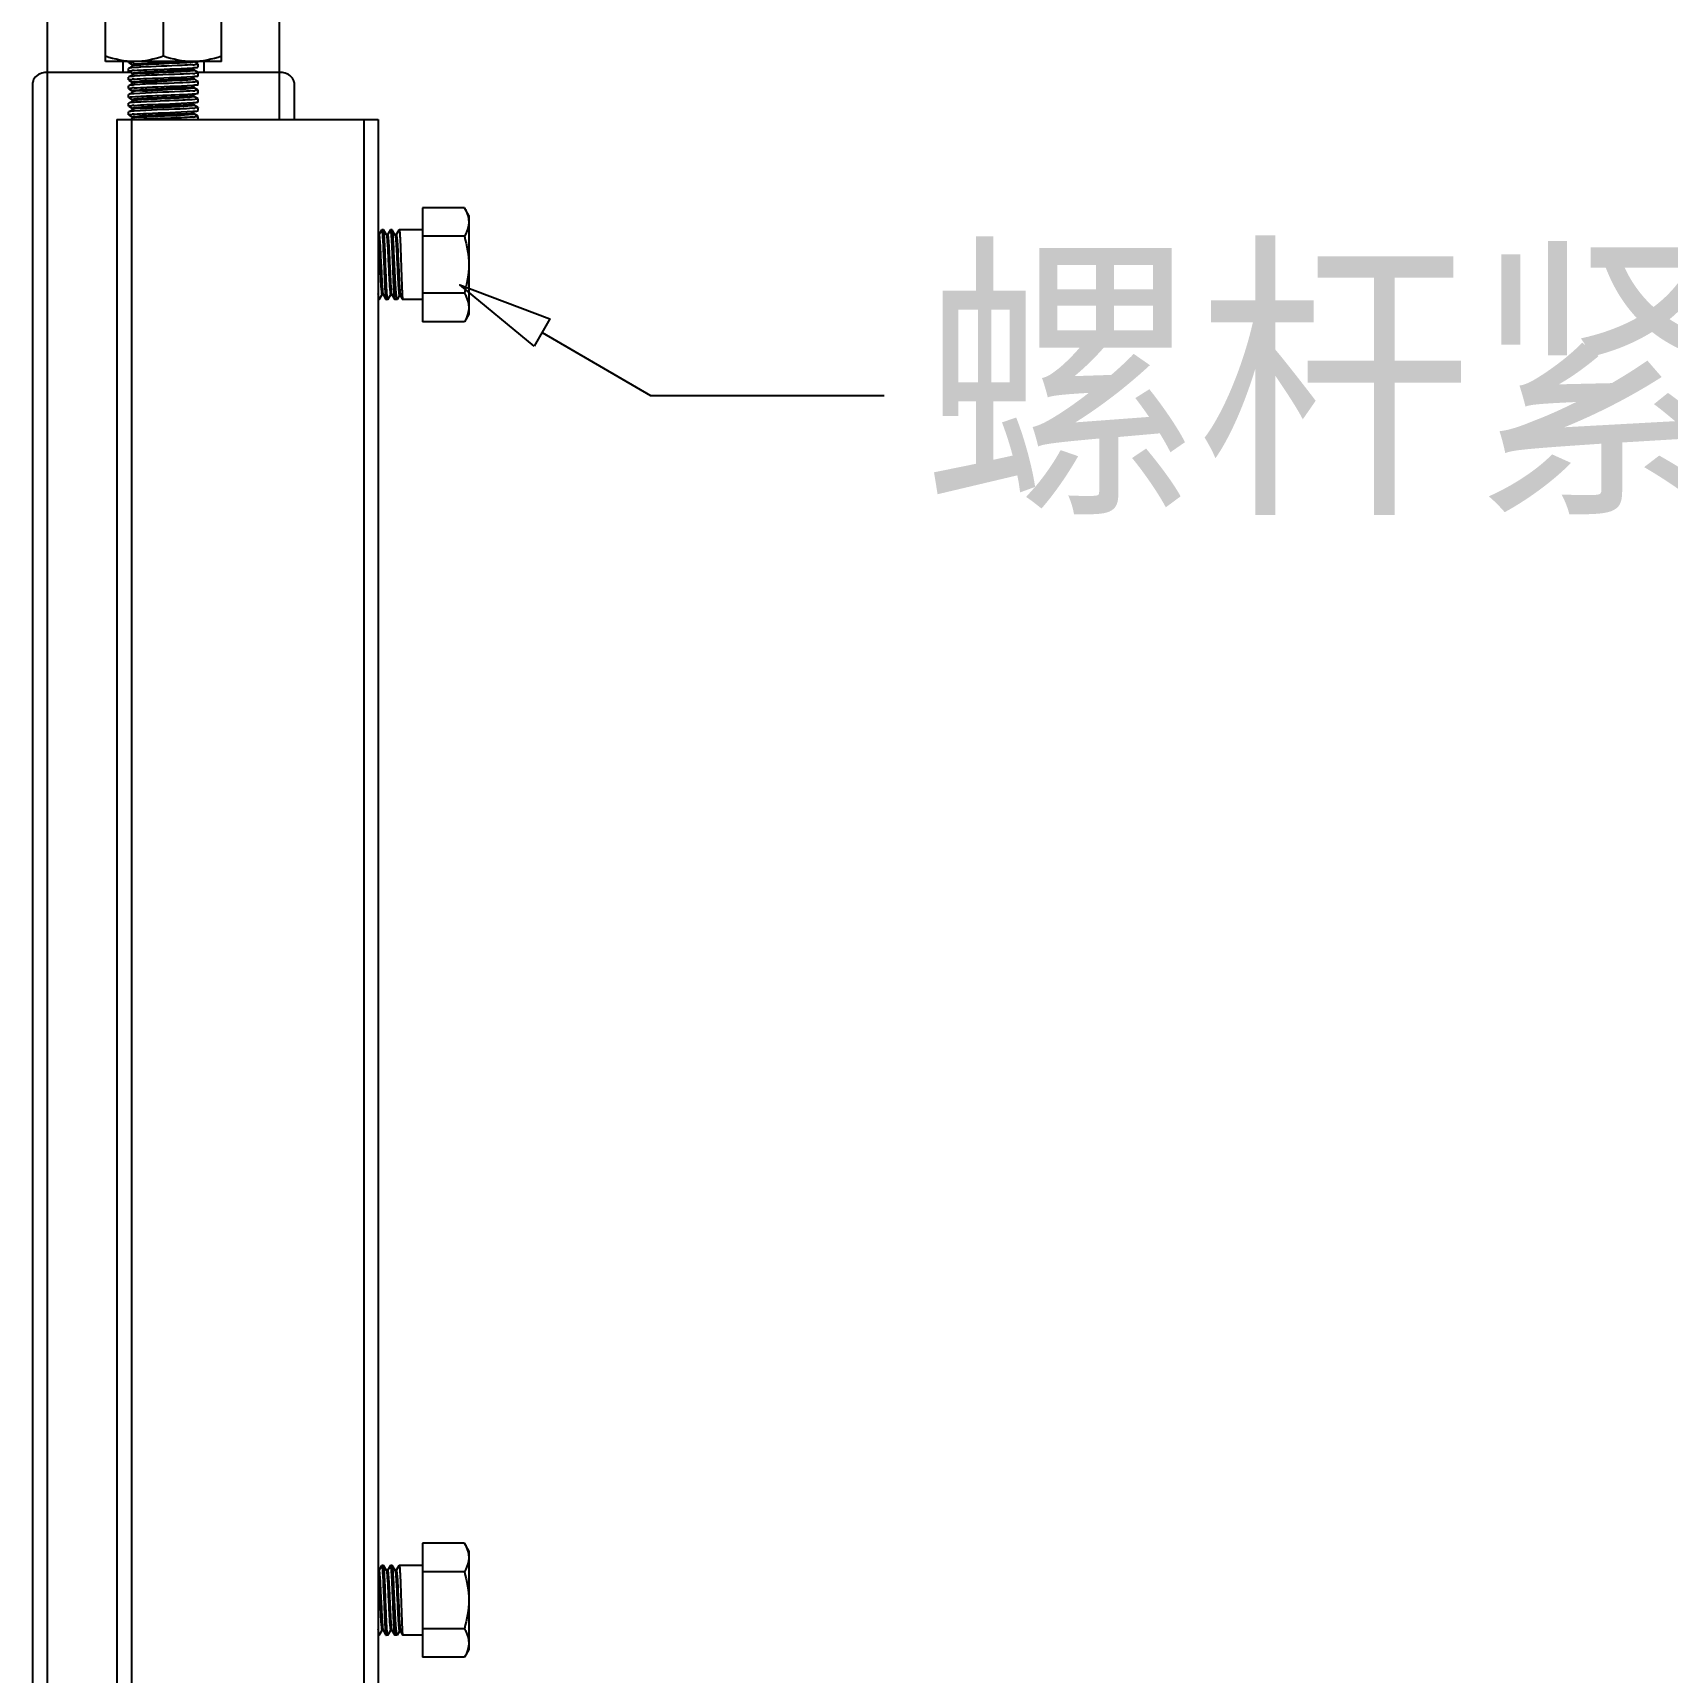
# Model space of a CAD drawing. Extents: x 185245 to 1992634, y -19957 to 755165.
# Drawn here: x 1876380 to 1877661, y 582728 to 584013 of the extents above; entities that cross this region are included whole.
import ezdxf

# ---------------------------------------------------------------- set-up
doc = ezdxf.new("R2010")
doc.units = 0
doc.header["$LTSCALE"] = 1000
doc.header["$MEASUREMENT"] = 0
doc.layers.add('02___PRT_ALL_AXES', color=7, linetype='Continuous')
doc.styles.add('_TEL_DIM', font='SIMPLEX', dxfattribs={"width": 0.8, "height": 3.5, "bigfont": 'HZTXT'})

msp = doc.modelspace()

# ---------------------------------------------------------------- linework, layer by layer
at = {"color": 7, "linetype": 'Continuous'}
for p, q in [((1876391.2, 582435.8), (1876391.2, 584065.9)), ((1876379.8, 582435.8), (1876379.8, 583974.3)), ((1876445.8, 583945.3), (1876445.8, 582670.3)), ((1876457.2, 583945.3), (1876457.2, 582670.3)), ((1876639.3, 583945.3), (1876639.3, 582670.3)), ((1876650.7, 583945.3), (1876650.7, 582670.3)), ((1876685.3, 583876.1), (1876685.3, 583786.7)), ((1876651.1, 583854.8), (1876650.7, 583854.8)), ((1876653.3, 583858.7), (1876651.1, 583854.8)), ((1876653.3, 583858.7), (1876653.4, 583858.7)), ((1876654.8, 583858.7), (1876653.4, 583858.7)), ((1876657.1, 583854.8), (1876654.8, 583858.7)), ((1876654.8, 583858.7), (1876654.8, 583858.7)), ((1876657.1, 583854.7), (1876657.1, 583854.8)), ((1876657.9, 583854.8), (1876657.1, 583854.8)), ((1876657.1, 583854.7), (1876657.2, 583854.6)), ((1876660.2, 583858.7), (1876657.9, 583854.8)), ((1876660.2, 583858.7), (1876660.2, 583858.7)), ((1876661.6, 583858.7), (1876660.2, 583858.7)), ((1876661.7, 583858.7), (1876661.6, 583858.7)), ((1876664, 583854.7), (1876661.7, 583858.7)), ((1876663.9, 583854.8), (1876664.8, 583854.8)), ((1876664, 583854.7), (1876664, 583854.6)), ((1876667, 583858.7), (1876664.7, 583854.8)), ((1876664.8, 583854.8), (1876667.1, 583858.7)), ((1876667, 583858.7), (1876667.1, 583858.7)), ((1876685.3, 583858.7), (1876667.1, 583858.7)), ((1876651.3, 583804.1), (1876650.7, 583804.1)), ((1876651.4, 583804.2), (1876651.3, 583804.1)), ((1876651.4, 583804.2), (1876653.7, 583808)), ((1876653.6, 583808), (1876654.5, 583808)), ((1876654.4, 583808.2), (1876654.4, 583808.1)), ((1876654.4, 583808.1), (1876654.5, 583808)), ((1876654.5, 583808), (1876656.7, 583804.2)), ((1876656.7, 583804.2), (1876656.8, 583804.1)), ((1876658.2, 583804.1), (1876656.8, 583804.1)), ((1876658.3, 583804.2), (1876658.2, 583804.1)), ((1876658.3, 583804.2), (1876660.5, 583808)), ((1876660.5, 583808), (1876661.3, 583808)), ((1876661.2, 583808.2), (1876661.3, 583808.1)), ((1876661.3, 583808.1), (1876661.3, 583808)), ((1876661.3, 583808), (1876663.6, 583804.2)), ((1876663.6, 583804.2), (1876663.6, 583804.1)), ((1876665.6, 583804.1), (1876663.6, 583804.1)), ((1876665.7, 583804.2), (1876665.6, 583804.1)), ((1876665.7, 583804.2), (1876667.3, 583807)), ((1876667.3, 583807), (1876668.2, 583807)), ((1876668.1, 583807.1), (1876669.9, 583804.1)), ((1876669.9, 583804.1), (1876669.9, 583804.1)), ((1876685.3, 583804.1), (1876669.9, 583804.1)), ((1876685.3, 582828.9), (1876685.3, 582739.5)), ((1876651.1, 582807.5), (1876650.7, 582807.5)), ((1876653.3, 582811.4), (1876651.1, 582807.6)), ((1876653.3, 582811.4), (1876653.4, 582811.5)), ((1876654.8, 582811.5), (1876653.4, 582811.5)), ((1876654.8, 582811.4), (1876654.8, 582811.5)), ((1876657.1, 582807.5), (1876654.8, 582811.4)), ((1876657.1, 582807.5), (1876657.1, 582807.5)), ((1876657.9, 582807.5), (1876657.1, 582807.5)), ((1876657.1, 582807.5), (1876657.2, 582807.4)), ((1876660.2, 582811.4), (1876657.9, 582807.6)), ((1876660.2, 582811.4), (1876660.2, 582811.5)), ((1876661.6, 582811.5), (1876660.2, 582811.5)), ((1876661.7, 582811.4), (1876661.6, 582811.5)), ((1876664, 582807.5), (1876661.7, 582811.4)), ((1876663.9, 582807.5), (1876664.8, 582807.5)), ((1876664, 582807.5), (1876664, 582807.3)), ((1876667, 582811.4), (1876664.7, 582807.6)), ((1876664.8, 582807.5), (1876667.1, 582811.5)), ((1876667, 582811.4), (1876667.1, 582811.5)), ((1876685.3, 582811.5), (1876667.1, 582811.5)), ((1876651.3, 582756.8), (1876650.7, 582756.8)), ((1876651.4, 582756.9), (1876651.3, 582756.8)), ((1876651.4, 582756.9), (1876653.7, 582760.8)), ((1876653.6, 582760.8), (1876654.5, 582760.8)), ((1876654.4, 582761), (1876654.4, 582760.9)), ((1876654.4, 582760.9), (1876654.5, 582760.8)), ((1876654.5, 582760.8), (1876656.7, 582756.9)), ((1876656.7, 582756.9), (1876656.8, 582756.8)), ((1876658.2, 582756.8), (1876656.8, 582756.8)), ((1876658.3, 582756.9), (1876658.2, 582756.8)), ((1876658.3, 582756.9), (1876660.5, 582760.8)), ((1876660.5, 582760.8), (1876661.3, 582760.8)), ((1876661.2, 582760.9), (1876661.3, 582760.9)), ((1876661.3, 582760.9), (1876661.3, 582760.8)), ((1876661.3, 582760.8), (1876663.6, 582756.9)), ((1876663.6, 582756.9), (1876663.6, 582756.8)), ((1876665.6, 582756.8), (1876663.6, 582756.8)), ((1876665.7, 582757), (1876665.6, 582756.8)), ((1876665.7, 582757), (1876667.3, 582759.8)), ((1876667.3, 582759.8), (1876668.2, 582759.8)), ((1876668.1, 582759.9), (1876669.9, 582756.9)), ((1876669.9, 582756.9), (1876669.9, 582756.8)), ((1876685.3, 582756.8), (1876669.9, 582756.8))]:
    msp.add_line(p, q, dxfattribs=at)
at = {"color": 0, "linetype": 'Continuous'}
for p, q in [((1876573.3, 583945.3), (1876573.3, 584065.9)), ((1876450.4, 583990.8), (1876450.4, 583982.3)), ((1876454.9, 583990), (1876454.9, 583990.8)), ((1876455, 583985.5), (1876454.9, 583985.4)), ((1876454.9, 583983.1), (1876454.9, 583985.4)), ((1876455, 583989.9), (1876458.1, 583988.1)), ((1876455.5, 583990.2), (1876457.4, 583990.4)), ((1876458.1, 583987.3), (1876455.6, 583985.8)), ((1876456, 583983.4), (1876457.6, 583983.6)), ((1876457.4, 583990.4), (1876459.4, 583990.6)), ((1876460.4, 583986.1), (1876457.4, 583985.9)), ((1876458.1, 583988.1), (1876458.1, 583987.2)), ((1876458.3, 583987.4), (1876458.1, 583987.3)), ((1876509.5, 583988.9), (1876506.3, 583990.7)), ((1876509.5, 583982.1), (1876506.3, 583983.9)), ((1876506.4, 583983.8), (1876506.4, 583984.7)), ((1876508.5, 583988.5), (1876506.9, 583988.3)), ((1876509.5, 583986.5), (1876509.6, 583986.5)), ((1876509.6, 583986.5), (1876509.6, 583988.8)), ((1876514.1, 583982.3), (1876514.1, 583990.8)), ((1876456.2, 583982.3), (1876391.2, 583982.3)), ((1876455, 583978.7), (1876454.9, 583978.6)), ((1876454.9, 583976.3), (1876454.9, 583978.6)), ((1876455, 583971.8), (1876454.9, 583971.7)), ((1876454.9, 583969.5), (1876454.9, 583971.7)), ((1876455, 583983.1), (1876458.1, 583981.2)), ((1876455, 583976.2), (1876458.1, 583974.4)), ((1876458.1, 583980.5), (1876455.6, 583979)), ((1876458.1, 583973.7), (1876455.6, 583972.2)), ((1876456, 583976.6), (1876457.6, 583976.8)), ((1876458.1, 583981.3), (1876458.1, 583980.4)), ((1876458.2, 583980.5), (1876458.1, 583980.5)), ((1876458.1, 583974.5), (1876458.1, 583973.6)), ((1876458.2, 583973.7), (1876458.1, 583973.7)), ((1876506.9, 583974.7), (1876505.1, 583974.5)), ((1876506.3, 583977.8), (1876505.9, 583977.7)), ((1876506.3, 583971), (1876506.1, 583970.9)), ((1876509.5, 583975.2), (1876506.3, 583977.1)), ((1876506.4, 583977), (1876506.4, 583977.9)), ((1876506.4, 583970.2), (1876506.4, 583971.1)), ((1876508.5, 583981.7), (1876506.9, 583981.5)), ((1876508.4, 583974.9), (1876506.9, 583974.7)), ((1876509.5, 583979.6), (1876509.6, 583979.7)), ((1876509.5, 583972.8), (1876509.6, 583972.9)), ((1876573.3, 583982.3), (1876509.6, 583982.3)), ((1876509.6, 583979.7), (1876509.6, 583982)), ((1876509.6, 583972.9), (1876509.6, 583975.2)), ((1876584.7, 583974.3), (1876584.7, 583945.3)), ((1876455, 583965), (1876454.9, 583964.9)), ((1876454.9, 583962.6), (1876454.9, 583964.9)), ((1876455, 583958.2), (1876454.9, 583958.1)), ((1876454.9, 583955.8), (1876454.9, 583958.1)), ((1876455, 583969.4), (1876458.1, 583967.6)), ((1876455, 583962.6), (1876458.1, 583960.7)), ((1876458.1, 583966.8), (1876455.6, 583965.3)), ((1876458.1, 583960), (1876455.6, 583958.5)), ((1876456, 583969.8), (1876457.6, 583970)), ((1876457.8, 583963.1), (1876460.3, 583963.3)), ((1876458.1, 583967.7), (1876458.1, 583966.7)), ((1876458.2, 583966.9), (1876458.1, 583966.8)), ((1876458.1, 583960.8), (1876458.1, 583959.9)), ((1876506.9, 583961), (1876504.7, 583960.8)), ((1876506.3, 583964.2), (1876506.2, 583964.1)), ((1876509.5, 583968.4), (1876506.3, 583970.2)), ((1876509.5, 583961.6), (1876506.3, 583963.4)), ((1876506.4, 583963.3), (1876506.4, 583964.2)), ((1876508.5, 583968), (1876506.9, 583967.8)), ((1876508.3, 583961.2), (1876506.9, 583961)), ((1876509.5, 583966), (1876509.6, 583966.1)), ((1876509.5, 583959.2), (1876509.6, 583959.2)), ((1876509.6, 583966.1), (1876509.6, 583968.3)), ((1876509.6, 583959.2), (1876509.6, 583961.5)), ((1876445.8, 583945.3), (1876650.7, 583945.3)), ((1876454.9, 583949), (1876454.9, 583951.3)), ((1876455, 583951.3), (1876454.9, 583951.3)), ((1876455, 583955.7), (1876458.1, 583953.9)), ((1876455, 583948.9), (1876458.1, 583947.1)), ((1876458.1, 583953.2), (1876455.6, 583951.7)), ((1876456, 583956.1), (1876457.6, 583956.3)), ((1876456, 583949.3), (1876457.6, 583949.5)), ((1876458.1, 583946.3), (1876456.3, 583945.3)), ((1876458.1, 583954), (1876458.1, 583953.1)), ((1876458.3, 583953.2), (1876458.1, 583953.2)), ((1876458.1, 583947.2), (1876458.1, 583946.3)), ((1876458.3, 583946.4), (1876458.1, 583946.3)), ((1876509.5, 583954.7), (1876506.3, 583956.6)), ((1876509.5, 583947.9), (1876506.3, 583949.8)), ((1876506.4, 583956.5), (1876506.4, 583957.4)), ((1876506.4, 583949.7), (1876506.4, 583950.6)), ((1876508.5, 583954.4), (1876506.9, 583954.2)), ((1876508.5, 583947.5), (1876506.9, 583947.4)), ((1876509.5, 583952.3), (1876509.6, 583952.4)), ((1876509.5, 583945.5), (1876509.6, 583945.6)), ((1876509.6, 583952.4), (1876509.6, 583954.7)), ((1876509.6, 583945.6), (1876509.6, 583947.8))]:
    msp.add_line(p, q, dxfattribs=at)
at = {"color": 4}
msp.add_lwpolyline([(1876772.9, 583767.6), (1876714.6, 583815.6), (1876785.3, 583789)], close=True, dxfattribs=at)
msp.add_lwpolyline([(1876779.1, 583778.3), (1876864.3, 583729)], dxfattribs=at)
at = {"color": 4, "extrusion": (0, 1, 0), "elevation": 583729}
msp.add_lwpolyline([(-1876864.3, 0), (-1877047.5, 0)], dxfattribs=at)
at = {"color": 0, "linetype": 'Continuous'}
for centre, radius, start, end in [((1876465.8, 583893), 91, 94.168, 95.1881), ((1876458.8, 583985.9), 1.53, 107.7713, 109.3396), ((1876471, 583830.9), 160.2, 93.7721, 94.1476), ((1876476.5, 583746.1), 245.1, 93.2816, 93.7599), ((1876479.9, 583685.5), 301.2, 92.9521, 93.7173), ((1876498.6, 584079.3), 91.3, 274.1579, 275.1879), ((1876465.8, 583886.6), 90.6, 94.175, 95.1922), ((1876458.6, 583979.5), 1.11, 109.8671, 111.7181), ((1876498.7, 584071.8), 90.7, 274.1743, 275.1892), ((1876465.8, 583879.4), 91, 94.1682, 95.1877), ((1876498.7, 584057.7), 90.2, 274.1908, 275.1887), ((1876466, 583863.5), 93.2, 94.0959, 95.1914), ((1876465.8, 583859.2), 90.6, 94.1774, 95.1889), ((1876458.9, 583944.5), 1.98, 106.3059, 107.6532), ((1876498.6, 584045.2), 91.3, 274.1512, 275.1927), ((1876498.7, 584037.8), 90.8, 274.1714, 275.1881)]:
    msp.add_arc(centre, radius, start, end, dxfattribs=at)
for points, knots in [([(1876454.9, 583990), (1876454.9, 583990), (1876455.2, 583990.1), (1876455.4, 583990.2), (1876455.5, 583990.2)], [0, 0, 0, 0, 0.287904, 1, 1, 1, 1]), ([(1876454.9, 583983.1), (1876454.9, 583983.2), (1876455.5, 583983.3), (1876455.7, 583983.4), (1876456, 583983.4)], [0, 0, 0, 0, 0.27467, 1, 1, 1, 1]), ([(1876457.4, 583985.9), (1876456.9, 583985.8), (1876456.1, 583985.7), (1876455.2, 583985.6), (1876455, 583985.5)], [0, 0, 0, 0, 0.67259, 1, 1, 1, 1]), ([(1876466.5, 583989.1), (1876464.4, 583989), (1876462.6, 583988.2), (1876458.1, 583988.9), (1876458.1, 583988.1)], [0, 0, 0, 0, 0.734474, 1, 1, 1, 1]), ([(1876505.6, 583984.4), (1876502.3, 583983.9), (1876493.4, 583983.6), (1876481.8, 583983), (1876471.5, 583982.4), (1876464.5, 583982.4), (1876461.2, 583981.5), (1876458.1, 583981.8), (1876458.1, 583981.3)], [0, 0, 0, 0, 0.20887, 0.557248, 0.730312, 0.872767, 0.966472, 1, 1, 1, 1]), ([(1876466.5, 583988.2), (1876465.5, 583988.1), (1876462.8, 583987.9), (1876460, 583987.9), (1876458.3, 583987.4)], [0, 0, 0, 0, 0.368659, 1, 1, 1, 1]), ([(1876505.6, 583983.5), (1876502.5, 583983), (1876494.1, 583982.7), (1876480.8, 583982.2), (1876468.3, 583981.1), (1876460.6, 583981.4), (1876458.3, 583980.5)], [0, 0, 0, 0, 0.196747, 0.528187, 0.843687, 1, 1, 1, 1]), ([(1876459.2, 583983.8), (1876462.5, 583984), (1876477.9, 583984.7), (1876493.2, 583985), (1876505.3, 583985.9)], [0, 0, 0, 0, 0.215104, 1, 1, 1, 1]), ([(1876505.2, 583988.2), (1876502.5, 583988), (1876488.9, 583987.3), (1876475.3, 583986.9), (1876464.4, 583986.3)], [0, 0, 0, 0, 0.200751, 1, 1, 1, 1]), ([(1876500.7, 583990.8), (1876498.2, 583990.6), (1876486.8, 583990), (1876475.4, 583989.6), (1876466.5, 583989.1)], [0, 0, 0, 0, 0.21723, 1, 1, 1, 1]), ([(1876505.2, 583990.3), (1876503.2, 583990), (1876490.2, 583989.3), (1876477.3, 583988.8), (1876466.5, 583988.2)], [0, 0, 0, 0, 0.161254, 1, 1, 1, 1]), ([(1876506.4, 583990.6), (1876506.4, 583990.5), (1876505.8, 583990.4), (1876505.5, 583990.3), (1876505.2, 583990.3)], [0, 0, 0, 0, 0.276416, 1, 1, 1, 1]), ([(1876505.3, 583985.9), (1876505.8, 583986), (1876507.2, 583986.1), (1876508.7, 583986), (1876509.5, 583986.5)], [0, 0, 0, 0, 0.388303, 1, 1, 1, 1]), ([(1876506.3, 583984.6), (1876506.2, 583984.6), (1876506, 583984.5), (1876505.7, 583984.5), (1876505.6, 583984.4)], [0, 0, 0, 0, 0.375136, 1, 1, 1, 1]), ([(1876506.4, 583983.8), (1876506.4, 583983.7), (1876506, 583983.6), (1876505.8, 583983.6), (1876505.6, 583983.5)], [0, 0, 0, 0, 0.284351, 1, 1, 1, 1]), ([(1876509.6, 583988.8), (1876509.6, 583988.7), (1876509, 583988.6), (1876508.7, 583988.6), (1876508.5, 583988.5)], [0, 0, 0, 0, 0.274582, 1, 1, 1, 1]), ([(1876391.2, 583982.3), (1876389.7, 583982.3), (1876385, 583981.9), (1876379.8, 583977.7), (1876379.8, 583974.3)], [0, 0, 0, 0, 0.300361, 1, 1, 1, 1]), ([(1876454.9, 583976.3), (1876454.9, 583976.4), (1876455.4, 583976.5), (1876455.7, 583976.6), (1876456, 583976.6)], [0, 0, 0, 0, 0.275055, 1, 1, 1, 1]), ([(1876459.2, 583979.2), (1876458.7, 583979.2), (1876457.3, 583979), (1876455.7, 583979.1), (1876455, 583978.7)], [0, 0, 0, 0, 0.388336, 1, 1, 1, 1]), ([(1876459.2, 583972.4), (1876458.7, 583972.3), (1876457.3, 583972.1), (1876455.7, 583972.3), (1876455, 583971.8)], [0, 0, 0, 0, 0.388313, 1, 1, 1, 1]), ([(1876505.9, 583977.7), (1876502.8, 583977), (1876494, 583976.9), (1876482.4, 583976.2), (1876471.9, 583975.6), (1876464.7, 583975.6), (1876461.3, 583974.6), (1876458.1, 583975), (1876458.1, 583974.5)], [0, 0, 0, 0, 0.198102, 0.547404, 0.723562, 0.869351, 0.965555, 1, 1, 1, 1]), ([(1876506.1, 583970.9), (1876503.2, 583970.1), (1876494.4, 583970.2), (1876482.9, 583969.4), (1876472.3, 583968.8), (1876464.9, 583968.8), (1876461.4, 583967.8), (1876458.1, 583968.2), (1876458.1, 583967.7)], [0, 0, 0, 0, 0.186891, 0.53709, 0.716477, 0.865762, 0.964594, 1, 1, 1, 1]), ([(1876505.9, 583976.8), (1876502.9, 583976.1), (1876494.6, 583976), (1876481.2, 583975.3), (1876468.5, 583974.2), (1876460.6, 583974.6), (1876458.2, 583973.7)], [0, 0, 0, 0, 0.187304, 0.520785, 0.842442, 1, 1, 1, 1]), ([(1876505.3, 583981.4), (1876502, 583981.1), (1876486.6, 583980.4), (1876471.3, 583980.1), (1876459.2, 583979.2)], [0, 0, 0, 0, 0.214939, 1, 1, 1, 1]), ([(1876459.2, 583976.9), (1876462.5, 583977.2), (1876477.8, 583977.9), (1876493.1, 583978.2), (1876505.1, 583979.1)], [0, 0, 0, 0, 0.214127, 1, 1, 1, 1]), ([(1876505.1, 583974.5), (1876501.7, 583974.3), (1876486.5, 583973.5), (1876471.2, 583973.3), (1876459.2, 583972.4)], [0, 0, 0, 0, 0.216969, 1, 1, 1, 1]), ([(1876459.2, 583970.1), (1876462.5, 583970.3), (1876477.9, 583971.1), (1876493.3, 583971.4), (1876505.3, 583972.3)], [0, 0, 0, 0, 0.215218, 1, 1, 1, 1]), ([(1876505.1, 583979.1), (1876505.6, 583979.1), (1876507.1, 583979.3), (1876508.7, 583979.2), (1876509.5, 583979.6)], [0, 0, 0, 0, 0.388921, 1, 1, 1, 1]), ([(1876505.3, 583972.3), (1876505.8, 583972.3), (1876507.2, 583972.5), (1876508.7, 583972.4), (1876509.5, 583972.8)], [0, 0, 0, 0, 0.388189, 1, 1, 1, 1]), ([(1876506.4, 583977), (1876506.4, 583976.9), (1876506.2, 583976.8), (1876506, 583976.8), (1876505.9, 583976.8)], [0, 0, 0, 0, 0.297043, 1, 1, 1, 1]), ([(1876509.6, 583975.2), (1876509.6, 583975.1), (1876509, 583975), (1876508.7, 583974.9), (1876508.4, 583974.9)], [0, 0, 0, 0, 0.274319, 1, 1, 1, 1]), ([(1876509.6, 583982), (1876509.6, 583981.9), (1876509, 583981.8), (1876508.7, 583981.7), (1876508.5, 583981.7)], [0, 0, 0, 0, 0.274809, 1, 1, 1, 1]), ([(1876584.7, 583974.3), (1876584.7, 583977.7), (1876579.5, 583981.9), (1876574.8, 583982.3), (1876573.3, 583982.3)], [0, 0, 0, 0, 0.699639, 1, 1, 1, 1]), ([(1876454.9, 583969.5), (1876454.9, 583969.6), (1876455.5, 583969.7), (1876455.7, 583969.7), (1876456, 583969.8)], [0, 0, 0, 0, 0.274632, 1, 1, 1, 1]), ([(1876454.9, 583962.6), (1876454.9, 583962.7), (1876455.2, 583962.8), (1876455.4, 583962.8), (1876455.5, 583962.9)], [0, 0, 0, 0, 0.28874, 1, 1, 1, 1]), ([(1876459.2, 583965.5), (1876458.7, 583965.5), (1876457.3, 583965.3), (1876455.7, 583965.4), (1876455, 583965)], [0, 0, 0, 0, 0.388323, 1, 1, 1, 1]), ([(1876460.3, 583958.8), (1876459.6, 583958.7), (1876457.8, 583958.5), (1876455.9, 583958.7), (1876455, 583958.2)], [0, 0, 0, 0, 0.390942, 1, 1, 1, 1]), ([(1876455.5, 583962.9), (1876455.8, 583962.9), (1876456.6, 583963), (1876457.4, 583963.1), (1876457.8, 583963.1)], [0, 0, 0, 0, 0.411791, 1, 1, 1, 1]), ([(1876460, 583961.3), (1876459.5, 583961.2), (1876459.1, 583961.1), (1876458.1, 583961), (1876458.1, 583960.8)], [0, 0, 0, 0, 0.73177, 1, 1, 1, 1]), ([(1876460, 583960.4), (1876459.6, 583960.3), (1876459, 583960.2), (1876458.3, 583960.1), (1876458.1, 583960)], [0, 0, 0, 0, 0.659484, 1, 1, 1, 1]), ([(1876506.1, 583970), (1876503.4, 583969.2), (1876495, 583969.3), (1876481.6, 583968.5), (1876468.7, 583967.3), (1876460.6, 583967.9), (1876458.2, 583966.9)], [0, 0, 0, 0, 0.177079, 0.512171, 0.8403, 1, 1, 1, 1]), ([(1876505.3, 583967.7), (1876502, 583967.5), (1876486.6, 583966.7), (1876471.3, 583966.4), (1876459.2, 583965.5)], [0, 0, 0, 0, 0.21461, 1, 1, 1, 1]), ([(1876459.4, 583956.4), (1876462.7, 583956.7), (1876478, 583957.4), (1876493.3, 583957.7), (1876505.2, 583958.6)], [0, 0, 0, 0, 0.216306, 1, 1, 1, 1]), ([(1876470.4, 583962), (1876469.3, 583961.9), (1876465.9, 583961.7), (1876462.4, 583961.5), (1876460, 583961.3)], [0, 0, 0, 0, 0.314654, 1, 1, 1, 1]), ([(1876470.4, 583961.1), (1876469.3, 583961), (1876465.9, 583960.8), (1876462.4, 583960.6), (1876460, 583960.4)], [0, 0, 0, 0, 0.314654, 1, 1, 1, 1]), ([(1876468.9, 583963.8), (1876472.1, 583963.9), (1876484, 583964.4), (1876495.9, 583964.8), (1876504.7, 583965.4)], [0, 0, 0, 0, 0.26503, 1, 1, 1, 1]), ([(1876504.7, 583960.8), (1876502.3, 583960.7), (1876490.4, 583960.1), (1876478.4, 583959.7), (1876468.9, 583959.2)], [0, 0, 0, 0, 0.199116, 1, 1, 1, 1]), ([(1876504.1, 583963.8), (1876502.1, 583963.5), (1876490.9, 583962.8), (1876479.7, 583962.5), (1876470.4, 583962)], [0, 0, 0, 0, 0.17618, 1, 1, 1, 1]), ([(1876504.1, 583962.8), (1876502.1, 583962.6), (1876490.9, 583961.9), (1876479.7, 583961.5), (1876470.4, 583961.1)], [0, 0, 0, 0, 0.17618, 1, 1, 1, 1]), ([(1876506.2, 583964.1), (1876506, 583964), (1876505.3, 583963.9), (1876504.6, 583963.8), (1876504.1, 583963.8)], [0, 0, 0, 0, 0.359733, 1, 1, 1, 1]), ([(1876506.4, 583963.3), (1876506.4, 583963.1), (1876505.2, 583963.1), (1876504.7, 583962.9), (1876504.1, 583962.8)], [0, 0, 0, 0, 0.266193, 1, 1, 1, 1]), ([(1876504.7, 583965.4), (1876505.3, 583965.4), (1876506.9, 583965.6), (1876508.6, 583965.5), (1876509.5, 583966)], [0, 0, 0, 0, 0.389846, 1, 1, 1, 1]), ([(1876505.2, 583958.6), (1876505.8, 583958.6), (1876507.2, 583958.8), (1876508.7, 583958.7), (1876509.5, 583959.2)], [0, 0, 0, 0, 0.388453, 1, 1, 1, 1]), ([(1876506.4, 583970.2), (1876506.4, 583970.1), (1876506.3, 583970), (1876506.2, 583970), (1876506.1, 583970)], [0, 0, 0, 0, 0.318572, 1, 1, 1, 1]), ([(1876509.6, 583961.5), (1876509.6, 583961.4), (1876508.9, 583961.3), (1876508.6, 583961.2), (1876508.3, 583961.2)], [0, 0, 0, 0, 0.272468, 1, 1, 1, 1]), ([(1876509.6, 583968.3), (1876509.6, 583968.2), (1876509, 583968.1), (1876508.7, 583968.1), (1876508.5, 583968)], [0, 0, 0, 0, 0.274866, 1, 1, 1, 1]), ([(1876454.9, 583955.8), (1876454.9, 583955.9), (1876455.5, 583956), (1876455.7, 583956.1), (1876456, 583956.1)], [0, 0, 0, 0, 0.274499, 1, 1, 1, 1]), ([(1876454.9, 583949), (1876454.9, 583949.1), (1876455.5, 583949.2), (1876455.7, 583949.3), (1876456, 583949.3)], [0, 0, 0, 0, 0.274799, 1, 1, 1, 1]), ([(1876459.4, 583951.9), (1876458.8, 583951.8), (1876457.4, 583951.7), (1876455.8, 583951.8), (1876455, 583951.3)], [0, 0, 0, 0, 0.388787, 1, 1, 1, 1]), ([(1876504.6, 583957), (1876501, 583956.6), (1876491.9, 583956.2), (1876480.3, 583955.7), (1876470.4, 583955.1), (1876463.9, 583955), (1876461, 583954.2), (1876458.1, 583954.5), (1876458.1, 583954)], [0, 0, 0, 0, 0.234728, 0.580613, 0.746271, 0.880824, 0.96863, 1, 1, 1, 1]), ([(1876505, 583950.2), (1876501.5, 583949.7), (1876492.5, 583949.4), (1876480.8, 583948.9), (1876470.8, 583948.3), (1876464.1, 583948.2), (1876461.1, 583947.3), (1876458.1, 583947.7), (1876458.1, 583947.2)], [0, 0, 0, 0, 0.225017, 0.571884, 0.74032, 0.877824, 0.967828, 1, 1, 1, 1]), ([(1876504.6, 583956.1), (1876496.1, 583955.1), (1876482.8, 583955.1), (1876467.6, 583953.8), (1876460.4, 583954), (1876458.3, 583953.2)], [0, 0, 0, 0, 0.550944, 0.851947, 1, 1, 1, 1]), ([(1876505, 583949.3), (1876496.7, 583948.2), (1876483.5, 583948.3), (1876468.1, 583947), (1876460.7, 583947.1), (1876458.4, 583946.4)], [0, 0, 0, 0, 0.536231, 0.842666, 1, 1, 1, 1]), ([(1876459.2, 583949.6), (1876462.5, 583949.8), (1876477.8, 583950.6), (1876493.2, 583950.9), (1876505.3, 583951.8)], [0, 0, 0, 0, 0.214904, 1, 1, 1, 1]), ([(1876505.2, 583954.1), (1876501.9, 583953.8), (1876486.7, 583953.1), (1876471.3, 583952.8), (1876459.4, 583951.9)], [0, 0, 0, 0, 0.214782, 1, 1, 1, 1]), ([(1876505.3, 583947.2), (1876502.3, 583947), (1876488.1, 583946.3), (1876473.8, 583945.9), (1876462.5, 583945.3)], [0, 0, 0, 0, 0.204695, 1, 1, 1, 1]), ([(1876506.3, 583957.3), (1876506.2, 583957.2), (1876505.5, 583957.1), (1876505, 583957), (1876504.6, 583957)], [0, 0, 0, 0, 0.34275, 1, 1, 1, 1]), ([(1876506.4, 583956.5), (1876506.4, 583956.3), (1876505.5, 583956.3), (1876505, 583956.1), (1876504.6, 583956.1)], [0, 0, 0, 0, 0.268941, 1, 1, 1, 1]), ([(1876506.3, 583950.5), (1876506.2, 583950.4), (1876505.7, 583950.3), (1876505.3, 583950.2), (1876505, 583950.2)], [0, 0, 0, 0, 0.352937, 1, 1, 1, 1]), ([(1876506.4, 583949.7), (1876506.4, 583949.5), (1876505.7, 583949.4), (1876505.4, 583949.3), (1876505, 583949.3)], [0, 0, 0, 0, 0.273123, 1, 1, 1, 1]), ([(1876505.3, 583951.8), (1876505.8, 583951.8), (1876507.2, 583952), (1876508.7, 583951.9), (1876509.5, 583952.3)], [0, 0, 0, 0, 0.388308, 1, 1, 1, 1]), ([(1876508.4, 583945.3), (1876508.7, 583945.3), (1876509, 583945.4), (1876509.4, 583945.4), (1876509.5, 583945.5)], [0, 0, 0, 0, 0.643093, 1, 1, 1, 1]), ([(1876509.6, 583954.7), (1876509.6, 583954.6), (1876509, 583954.5), (1876508.7, 583954.4), (1876508.5, 583954.4)], [0, 0, 0, 0, 0.274929, 1, 1, 1, 1]), ([(1876509.6, 583947.8), (1876509.6, 583947.7), (1876509, 583947.6), (1876508.7, 583947.6), (1876508.5, 583947.5)], [0, 0, 0, 0, 0.274693, 1, 1, 1, 1])]:
    msp.add_open_spline(points, degree=3, knots=knots, dxfattribs=at)
for points in [[(1876460.3, 583963.3), (1876463.1, 583963.5), (1876466, 583963.7), (1876468.9, 583963.8)], [(1876468.9, 583959.2), (1876466, 583959.1), (1876463.1, 583959), (1876460.3, 583958.8)]]:
    msp.add_open_spline(points, degree=3, dxfattribs=at)
at = {"color": 7, "linetype": 'Continuous'}
for points, knots in [([(1876651.1, 583854.8), (1876651.3, 583854.8), (1876651.4, 583854), (1876651.6, 583853), (1876651.8, 583850.9), (1876652, 583848.3), (1876652.2, 583845), (1876652.4, 583839.9), (1876652.8, 583832.9), (1876653.2, 583824.6), (1876653.5, 583817.3), (1876654, 583812), (1876654.1, 583809.1), (1876654.4, 583808.2)], [0, 0, 0, 0, 0.009861, 0.036418, 0.079269, 0.13699, 0.207575, 0.28855, 0.470002, 0.656005, 0.820572, 0.94075, 1, 1, 1, 1]), ([(1876653.4, 583858.7), (1876653.4, 583858.7), (1876653.4, 583858.7), (1876653.4, 583858.7), (1876653.4, 583858.7)], [0, 0, 0, 0, 0.495642, 1, 1, 1, 1]), ([(1876653.4, 583858.7), (1876653.6, 583858.7), (1876653.6, 583857.7), (1876653.9, 583856.4), (1876654, 583853.9), (1876654.3, 583850.7), (1876654.5, 583846.7), (1876654.7, 583840.5), (1876655.1, 583832.2), (1876655.5, 583822.4), (1876655.8, 583814.9), (1876656.1, 583809.8), (1876656.3, 583807.1), (1876656.5, 583805.4), (1876656.6, 583804.4), (1876656.7, 583804.2)], [0, 0, 0, 0, 0.010807, 0.039039, 0.08401, 0.144142, 0.217265, 0.300718, 0.486187, 0.673761, 0.836333, 0.900675, 0.950462, 0.983919, 1, 1, 1, 1]), ([(1876658.2, 583804.1), (1876658, 583804.1), (1876658, 583805.1), (1876657.7, 583806.3), (1876657.5, 583808.8), (1876657.3, 583812), (1876657.1, 583816), (1876656.8, 583822.2), (1876656.5, 583830.5), (1876656.1, 583840.3), (1876655.8, 583847.9), (1876655.5, 583853), (1876655.3, 583855.7), (1876655.1, 583857.5), (1876655, 583858.4), (1876654.8, 583858.7)], [0, 0, 0, 0, 0.009937, 0.037394, 0.081764, 0.141482, 0.214378, 0.297782, 0.483611, 0.671943, 0.835376, 0.900095, 0.95018, 0.983836, 1, 1, 1, 1]), ([(1876657.9, 583854.8), (1876658.1, 583854.8), (1876658.2, 583854), (1876658.4, 583853), (1876658.6, 583850.9), (1876658.8, 583848.2), (1876659, 583844.9), (1876659.3, 583839.7), (1876659.6, 583832.7), (1876660, 583824.4), (1876660.3, 583817.1), (1876660.8, 583811.8), (1876660.9, 583809), (1876661.2, 583808.2)], [0, 0, 0, 0, 0.009936, 0.036715, 0.079918, 0.138092, 0.209199, 0.290719, 0.473148, 0.659662, 0.823957, 0.942903, 1, 1, 1, 1]), ([(1876660.2, 583858.7), (1876660.2, 583858.7), (1876660.2, 583858.7), (1876660.2, 583858.7), (1876660.2, 583858.7)], [0, 0, 0, 0, 0.495657, 1, 1, 1, 1]), ([(1876660.2, 583858.7), (1876660.4, 583858.7), (1876660.4, 583857.7), (1876660.7, 583856.4), (1876660.9, 583853.9), (1876661.1, 583850.7), (1876661.3, 583846.7), (1876661.6, 583840.5), (1876661.9, 583832.2), (1876662.3, 583822.4), (1876662.6, 583814.9), (1876662.9, 583809.8), (1876663.1, 583807.1), (1876663.3, 583805.4), (1876663.4, 583804.4), (1876663.6, 583804.2)], [0, 0, 0, 0, 0.010805, 0.039035, 0.084006, 0.144137, 0.217258, 0.300707, 0.486178, 0.673755, 0.836333, 0.900676, 0.950463, 0.983919, 1, 1, 1, 1]), ([(1876665.6, 583804.1), (1876665.4, 583804.1), (1876665.2, 583805.1), (1876665, 583806.3), (1876664.7, 583808.8), (1876664.5, 583812), (1876664.2, 583815.9), (1876663.9, 583822.2), (1876663.5, 583830.5), (1876663, 583840.3), (1876662.7, 583847.9), (1876662.3, 583853), (1876662.2, 583855.7), (1876661.9, 583857.5), (1876661.8, 583858.4), (1876661.7, 583858.7)], [0, 0, 0, 0, 0.010502, 0.038099, 0.08249, 0.142166, 0.214982, 0.298287, 0.483891, 0.672026, 0.835341, 0.900033, 0.950117, 0.983795, 1, 1, 1, 1]), ([(1876664.8, 583854.8), (1876664.9, 583854.8), (1876665, 583853.9), (1876665.3, 583852.9), (1876665.4, 583850.6), (1876665.7, 583847.8), (1876665.9, 583844.4), (1876666.1, 583838.9), (1876666.5, 583831.6), (1876666.9, 583823.1), (1876667.2, 583816.5), (1876667.5, 583812.1), (1876667.7, 583809.7), (1876667.9, 583808.2), (1876668, 583807.4), (1876668.1, 583807.1)], [0, 0, 0, 0, 0.010274, 0.038063, 0.082846, 0.143014, 0.216332, 0.300061, 0.486006, 0.673588, 0.835722, 0.899843, 0.949562, 0.983245, 1, 1, 1, 1]), ([(1876667.1, 583858.7), (1876667.1, 583858.7), (1876667.1, 583858.7), (1876667.1, 583858.7), (1876667.1, 583858.7)], [0, 0, 0, 0, 0.495641, 1, 1, 1, 1]), ([(1876667.1, 583858.7), (1876667.3, 583858.7), (1876667.3, 583857.7), (1876667.6, 583856.4), (1876667.7, 583853.8), (1876667.9, 583850.6), (1876668.1, 583846.6), (1876668.3, 583840.3), (1876668.6, 583831.9), (1876668.9, 583822.1), (1876669.2, 583814.5), (1876669.4, 583809.5), (1876669.5, 583806.9), (1876669.7, 583805.2), (1876669.7, 583804.3), (1876669.9, 583804.1)], [0, 0, 0, 0, 0.010957, 0.039614, 0.085254, 0.146244, 0.220349, 0.304833, 0.492159, 0.680724, 0.842834, 0.906272, 0.954681, 0.986284, 1, 1, 1, 1]), ([(1876650.7, 583852.4), (1876651.1, 583848.7), (1876651.4, 583842.5), (1876651.8, 583833.8), (1876652.2, 583826.3), (1876652.4, 583820.3), (1876652.7, 583815.9), (1876652.9, 583813.3), (1876653.1, 583811.2), (1876653.2, 583809.5), (1876653.4, 583808.7), (1876653.5, 583808), (1876653.6, 583808)], [0, 0, 0, 0, 0.247646, 0.416756, 0.591971, 0.753843, 0.82405, 0.884422, 0.933288, 0.969311, 0.991574, 1, 1, 1, 1]), ([(1876657.2, 583854.6), (1876657.5, 583853.8), (1876657.6, 583851), (1876658.1, 583845.7), (1876658.4, 583838.3), (1876658.8, 583830.1), (1876659.1, 583823.1), (1876659.4, 583817.9), (1876659.6, 583814.6), (1876659.8, 583812), (1876660, 583809.9), (1876660.2, 583808.9), (1876660.3, 583808), (1876660.5, 583808)], [0, 0, 0, 0, 0.058061, 0.17756, 0.341977, 0.528262, 0.710254, 0.791529, 0.862402, 0.920373, 0.963418, 0.990098, 1, 1, 1, 1]), ([(1876664, 583854.6), (1876664.3, 583853.6), (1876664.5, 583850.7), (1876664.9, 583845.2), (1876665.3, 583837.6), (1876665.7, 583829.1), (1876666, 583822), (1876666.3, 583816.8), (1876666.5, 583813.5), (1876666.7, 583810.9), (1876666.8, 583808.8), (1876667.1, 583807.8), (1876667.2, 583807), (1876667.3, 583807)], [0, 0, 0, 0, 0.061527, 0.184105, 0.350401, 0.536806, 0.717122, 0.79706, 0.866437, 0.922927, 0.964691, 0.990471, 1, 1, 1, 1]), ([(1876651.3, 583804.1), (1876651.2, 583804.1), (1876651.1, 583804.7), (1876651, 583805.4), (1876650.8, 583806.9), (1876650.8, 583808), (1876650.7, 583808.7)], [0, 0, 0, 0, 0.071979, 0.263441, 0.574766, 1, 1, 1, 1]), ([(1876650.7, 582805.1), (1876651.1, 582801.5), (1876651.4, 582795.3), (1876651.8, 582786.5), (1876652.2, 582779), (1876652.4, 582773), (1876652.7, 582768.7), (1876652.9, 582766), (1876653.1, 582763.9), (1876653.2, 582762.2), (1876653.4, 582761.4), (1876653.5, 582760.8), (1876653.6, 582760.8)], [0, 0, 0, 0, 0.247646, 0.416756, 0.591971, 0.753843, 0.82405, 0.884422, 0.933288, 0.969311, 0.991574, 1, 1, 1, 1]), ([(1876651.1, 582807.5), (1876651.3, 582807.5), (1876651.4, 582806.7), (1876651.6, 582805.7), (1876651.8, 582803.6), (1876652, 582801), (1876652.2, 582797.8), (1876652.4, 582792.6), (1876652.8, 582785.6), (1876653.2, 582777.3), (1876653.5, 582770), (1876654, 582764.7), (1876654.1, 582761.9), (1876654.4, 582761)], [0, 0, 0, 0, 0.009861, 0.036418, 0.079269, 0.13699, 0.207575, 0.28855, 0.470002, 0.656005, 0.820572, 0.94075, 1, 1, 1, 1]), ([(1876653.4, 582811.5), (1876653.4, 582811.5), (1876653.4, 582811.5), (1876653.4, 582811.5), (1876653.4, 582811.5)], [0, 0, 0, 0, 0.495642, 1, 1, 1, 1]), ([(1876653.4, 582811.5), (1876653.6, 582811.4), (1876653.6, 582810.5), (1876653.9, 582809.2), (1876654, 582806.6), (1876654.3, 582803.4), (1876654.5, 582799.5), (1876654.7, 582793.2), (1876655.1, 582784.9), (1876655.5, 582775.2), (1876655.8, 582767.6), (1876656.1, 582762.6), (1876656.3, 582759.9), (1876656.5, 582758.1), (1876656.6, 582757.2), (1876656.7, 582756.9)], [0, 0, 0, 0, 0.010807, 0.039039, 0.08401, 0.144142, 0.217265, 0.300718, 0.486187, 0.673761, 0.836333, 0.900675, 0.950462, 0.983919, 1, 1, 1, 1]), ([(1876658.2, 582756.8), (1876658, 582756.8), (1876658, 582757.9), (1876657.7, 582759), (1876657.5, 582761.6), (1876657.3, 582764.7), (1876657.1, 582768.7), (1876656.8, 582774.9), (1876656.5, 582783.3), (1876656.1, 582793.1), (1876655.8, 582800.7), (1876655.5, 582805.7), (1876655.3, 582808.4), (1876655.1, 582810.2), (1876655, 582811.2), (1876654.8, 582811.4)], [0, 0, 0, 0, 0.009937, 0.037394, 0.081764, 0.141482, 0.214378, 0.297782, 0.483611, 0.671943, 0.835376, 0.900095, 0.95018, 0.983836, 1, 1, 1, 1]), ([(1876657.2, 582807.4), (1876657.5, 582806.5), (1876657.6, 582803.7), (1876658.1, 582798.4), (1876658.4, 582791.1), (1876658.8, 582782.8), (1876659.1, 582775.8), (1876659.4, 582770.6), (1876659.6, 582767.3), (1876659.8, 582764.7), (1876660, 582762.6), (1876660.2, 582761.6), (1876660.3, 582760.8), (1876660.5, 582760.8)], [0, 0, 0, 0, 0.058061, 0.17756, 0.341977, 0.528262, 0.710254, 0.791529, 0.862402, 0.920373, 0.963418, 0.990098, 1, 1, 1, 1]), ([(1876657.9, 582807.5), (1876658.1, 582807.5), (1876658.2, 582806.7), (1876658.4, 582805.7), (1876658.6, 582803.6), (1876658.8, 582801), (1876659, 582797.7), (1876659.3, 582792.5), (1876659.6, 582785.4), (1876660, 582777.2), (1876660.3, 582769.8), (1876660.8, 582764.6), (1876660.9, 582761.8), (1876661.2, 582760.9)], [0, 0, 0, 0, 0.009936, 0.036715, 0.079918, 0.138092, 0.209199, 0.290719, 0.473148, 0.659662, 0.823957, 0.942903, 1, 1, 1, 1]), ([(1876660.2, 582811.5), (1876660.2, 582811.5), (1876660.2, 582811.5), (1876660.2, 582811.5), (1876660.2, 582811.5)], [0, 0, 0, 0, 0.495657, 1, 1, 1, 1]), ([(1876660.2, 582811.5), (1876660.4, 582811.4), (1876660.4, 582810.5), (1876660.7, 582809.2), (1876660.9, 582806.6), (1876661.1, 582803.4), (1876661.3, 582799.5), (1876661.6, 582793.2), (1876661.9, 582784.9), (1876662.3, 582775.2), (1876662.6, 582767.6), (1876662.9, 582762.6), (1876663.1, 582759.9), (1876663.3, 582758.1), (1876663.4, 582757.2), (1876663.6, 582756.9)], [0, 0, 0, 0, 0.010805, 0.039035, 0.084006, 0.144137, 0.217258, 0.300707, 0.486178, 0.673755, 0.836333, 0.900676, 0.950463, 0.983919, 1, 1, 1, 1]), ([(1876665.6, 582756.8), (1876665.4, 582756.8), (1876665.2, 582757.8), (1876665, 582759), (1876664.7, 582761.6), (1876664.5, 582764.7), (1876664.2, 582768.7), (1876663.9, 582774.9), (1876663.5, 582783.3), (1876663, 582793.1), (1876662.7, 582800.7), (1876662.3, 582805.7), (1876662.2, 582808.4), (1876661.9, 582810.2), (1876661.8, 582811.2), (1876661.7, 582811.4)], [0, 0, 0, 0, 0.010502, 0.038099, 0.08249, 0.142166, 0.214982, 0.298287, 0.483891, 0.672026, 0.835341, 0.900033, 0.950117, 0.983795, 1, 1, 1, 1]), ([(1876664, 582807.3), (1876664.3, 582806.4), (1876664.5, 582803.4), (1876664.9, 582797.9), (1876665.3, 582790.3), (1876665.7, 582781.9), (1876666, 582774.8), (1876666.3, 582769.5), (1876666.5, 582766.3), (1876666.7, 582763.7), (1876666.8, 582761.6), (1876667.1, 582760.6), (1876667.2, 582759.8), (1876667.3, 582759.8)], [0, 0, 0, 0, 0.061527, 0.184105, 0.350401, 0.536806, 0.717122, 0.79706, 0.866437, 0.922927, 0.964691, 0.990471, 1, 1, 1, 1]), ([(1876664.8, 582807.5), (1876664.9, 582807.5), (1876665, 582806.7), (1876665.3, 582805.6), (1876665.4, 582803.4), (1876665.7, 582800.6), (1876665.9, 582797.1), (1876666.1, 582791.6), (1876666.5, 582784.4), (1876666.9, 582775.8), (1876667.2, 582769.2), (1876667.5, 582764.8), (1876667.7, 582762.5), (1876667.9, 582760.9), (1876668, 582760.1), (1876668.1, 582759.9)], [0, 0, 0, 0, 0.010274, 0.038063, 0.082846, 0.143014, 0.216332, 0.300061, 0.486006, 0.673588, 0.835722, 0.899843, 0.949562, 0.983245, 1, 1, 1, 1]), ([(1876667.1, 582811.5), (1876667.1, 582811.5), (1876667.1, 582811.5), (1876667.1, 582811.5), (1876667.1, 582811.5)], [0, 0, 0, 0, 0.495641, 1, 1, 1, 1]), ([(1876667.1, 582811.5), (1876667.3, 582811.4), (1876667.3, 582810.5), (1876667.6, 582809.1), (1876667.7, 582806.6), (1876667.9, 582803.3), (1876668.1, 582799.3), (1876668.3, 582793), (1876668.6, 582784.6), (1876668.9, 582774.8), (1876669.2, 582767.2), (1876669.4, 582762.3), (1876669.5, 582759.6), (1876669.7, 582758), (1876669.7, 582757.1), (1876669.9, 582756.9)], [0, 0, 0, 0, 0.010957, 0.039614, 0.085254, 0.146244, 0.220349, 0.304833, 0.492159, 0.680724, 0.842834, 0.906272, 0.954681, 0.986284, 1, 1, 1, 1]), ([(1876651.3, 582756.8), (1876651.2, 582756.8), (1876651.1, 582757.4), (1876651, 582758.1), (1876650.8, 582759.6), (1876650.8, 582760.8), (1876650.7, 582761.4)], [0, 0, 0, 0, 0.071979, 0.263441, 0.574766, 1, 1, 1, 1])]:
    msp.add_open_spline(points, degree=3, knots=knots, dxfattribs=at)
at = {"layer": '02___PRT_ALL_AXES', "color": 0, "linetype": 'Continuous'}
for p, q in [((1876436.7, 583990.8), (1876436.7, 584268.5)), ((1876527.8, 583990.8), (1876527.8, 584268.5)), ((1876482.2, 583994.9), (1876482.2, 584214.4)), ((1876527.8, 583990.8), (1876436.7, 583990.8)), ((1876454.9, 583990), (1876454.9, 583990.8)), ((1876454.9, 583983.1), (1876454.9, 583985.4)), ((1876509.6, 583986.5), (1876509.6, 583988.8)), ((1876454.9, 583976.3), (1876454.9, 583978.6)), ((1876454.9, 583969.5), (1876454.9, 583971.7)), ((1876509.6, 583972.9), (1876509.6, 583975.2)), ((1876454.9, 583962.6), (1876454.9, 583964.9)), ((1876454.9, 583955.8), (1876454.9, 583958.1)), ((1876509.6, 583966.1), (1876509.6, 583968.3)), ((1876509.6, 583959.2), (1876509.6, 583961.5)), ((1876454.9, 583949), (1876454.9, 583951.3)), ((1876509.6, 583952.4), (1876509.6, 583954.7)), ((1876509.6, 583945.6), (1876509.6, 583947.8))]:
    msp.add_line(p, q, dxfattribs=at)
at = {"layer": '02___PRT_ALL_AXES', "color": 7, "linetype": 'Continuous'}
for p, q in [((1876718.2, 583876.1), (1876685.3, 583876.1)), ((1876721.7, 583870.1), (1876718.2, 583876.1)), ((1876721.7, 583870.1), (1876721.7, 583792.7)), ((1876654.8, 583858.7), (1876653.4, 583858.7)), ((1876661.6, 583858.7), (1876660.2, 583858.7)), ((1876685.3, 583858.7), (1876667.1, 583858.7)), ((1876718.2, 583853.8), (1876685.3, 583853.8)), ((1876651.3, 583804.1), (1876650.7, 583804.1)), ((1876658.2, 583804.1), (1876656.8, 583804.1)), ((1876665.6, 583804.1), (1876663.6, 583804.1)), ((1876685.3, 583804.1), (1876669.9, 583804.1)), ((1876718.2, 583809.1), (1876685.3, 583809.1)), ((1876721.7, 583792.7), (1876718.2, 583786.7)), ((1876718.2, 583786.7), (1876685.3, 583786.7)), ((1876718.2, 582828.9), (1876685.3, 582828.9)), ((1876721.7, 582822.9), (1876718.2, 582828.9)), ((1876721.7, 582822.9), (1876721.7, 582745.5)), ((1876654.8, 582811.5), (1876653.4, 582811.5)), ((1876661.6, 582811.5), (1876660.2, 582811.5)), ((1876685.3, 582811.5), (1876667.1, 582811.5)), ((1876718.2, 582806.5), (1876685.3, 582806.5)), ((1876651.3, 582756.8), (1876650.7, 582756.8)), ((1876658.2, 582756.8), (1876656.8, 582756.8)), ((1876665.6, 582756.8), (1876663.6, 582756.8)), ((1876685.3, 582756.8), (1876669.9, 582756.8)), ((1876718.2, 582761.8), (1876685.3, 582761.8)), ((1876718.2, 582739.5), (1876685.3, 582739.5)), ((1876721.7, 582745.5), (1876718.2, 582739.5))]:
    msp.add_line(p, q, dxfattribs=at)
at = {"layer": '02___PRT_ALL_AXES', "color": 0, "linetype": 'Continuous'}
for points in [[(1876459.5, 583990.8), (1876451.8, 583990.8), (1876444, 583992.4), (1876436.7, 583994.9)], [(1876482.2, 583994.9), (1876474.9, 583992.4), (1876467.2, 583990.8), (1876459.5, 583990.8)], [(1876505, 583990.8), (1876497.3, 583990.8), (1876489.5, 583992.4), (1876482.2, 583994.9)], [(1876527.8, 583994.9), (1876520.5, 583992.4), (1876512.7, 583990.8), (1876505, 583990.8)]]:
    msp.add_open_spline(points, degree=3, dxfattribs=at)
at = {"layer": '02___PRT_ALL_AXES', "color": 7, "linetype": 'Continuous'}
for points, knots in [([(1876718.2, 583876.1), (1876718.8, 583875.2), (1876720.6, 583871.8), (1876721.7, 583867.8), (1876721.7, 583864.9)], [0, 0, 0, 0, 0.263017, 1, 1, 1, 1]), ([(1876721.7, 583864.9), (1876721.7, 583864), (1876721.4, 583860.1), (1876719.7, 583856.4), (1876718.2, 583853.8)], [0, 0, 0, 0, 0.241275, 1, 1, 1, 1]), ([(1876718.2, 583809.1), (1876718.8, 583808.2), (1876720.6, 583804.7), (1876721.7, 583800.8), (1876721.7, 583797.9)], [0, 0, 0, 0, 0.263017, 1, 1, 1, 1]), ([(1876718.2, 582828.9), (1876718.8, 582828), (1876720.6, 582824.5), (1876721.7, 582820.6), (1876721.7, 582817.7)], [0, 0, 0, 0, 0.263017, 1, 1, 1, 1]), ([(1876721.7, 582817.7), (1876721.7, 582816.7), (1876721.4, 582812.8), (1876719.7, 582809.1), (1876718.2, 582806.5)], [0, 0, 0, 0, 0.241275, 1, 1, 1, 1]), ([(1876718.2, 582761.8), (1876718.8, 582760.9), (1876720.6, 582757.5), (1876721.7, 582753.5), (1876721.7, 582750.6)], [0, 0, 0, 0, 0.263017, 1, 1, 1, 1])]:
    msp.add_open_spline(points, degree=3, knots=knots, dxfattribs=at)
for points in [[(1876718.2, 583853.8), (1876720.3, 583846.5), (1876721.7, 583839), (1876721.7, 583831.4)], [(1876721.7, 583831.4), (1876721.7, 583823.9), (1876720.3, 583816.3), (1876718.2, 583809.1)], [(1876721, 583793), (1876720.4, 583790.8), (1876719.4, 583788.7), (1876718.2, 583786.7)], [(1876721.7, 583797.9), (1876721.7, 583796.2), (1876721.4, 583794.6), (1876721, 583793)], [(1876718.2, 582806.5), (1876720.3, 582799.3), (1876721.7, 582791.7), (1876721.7, 582784.2)], [(1876721.7, 582784.2), (1876721.7, 582776.6), (1876720.3, 582769.1), (1876718.2, 582761.8)], [(1876721.7, 582750.6), (1876721.7, 582749), (1876721.4, 582747.3), (1876721, 582745.7)], [(1876721, 582745.7), (1876720.4, 582743.5), (1876719.4, 582741.4), (1876718.2, 582739.5)]]:
    msp.add_open_spline(points, degree=3, dxfattribs=at)

# ---------------------------------------------------------------- texts
at = {"color": 4, "insert": (1877077.7, 583829.1), "char_height": 175, "width": 1220.625, "attachment_point": 1, "style": '_TEL_DIM'}
msp.add_mtext('\\fￋￎￌﾣﾤ|b0|i0|c134|p2;\\W0.9000000000;\\T1.0000000000;\\o\\l螺杆紧固件', dxfattribs=at)

doc.saveas('drawing.dxf')
